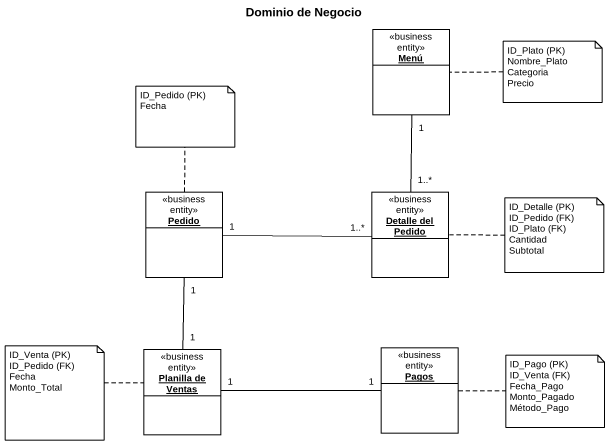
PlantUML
@startuml
title Dominio de Negocio
hide circle
hide empty members
object Menú <<business entity>>
object Pedido <<business entity>>
object "Detalle del Pedido" as Detalle_del_Pedido <<business entity>>
object Pagos <<business entity>>
object "Planilla de Ventas" as Planilla_de_Ventas <<business entity>>
Menú "1" -- "1..*" Detalle_del_Pedido
Pedido "1" -right- "1..*" Detalle_del_Pedido
Pedido "1" -- "1" Planilla_de_Ventas
Planilla_de_Ventas "1" -right- "1" Pagos
note right of Menú
  ID_Plato (PK)
  Nombre_Plato
  Categoria
  Precio
end note
note top of Pedido
  ID_Pedido (PK)
  Fecha
end note
note right of Detalle_del_Pedido
  ID_Detalle (PK)
  ID_Pedido (FK)
  ID_Plato (FK)
  Cantidad
  Subtotal
end note
note left of Planilla_de_Ventas
  ID_Venta (PK)
  ID_Pedido (FK)
  Fecha
  Monto_Total
end note
note right of Pagos
  ID_Pago (PK)
  ID_Venta (FK)
  Fecha_Pago
  Monto_Pagado
  Método_Pago
end note
@enduml
